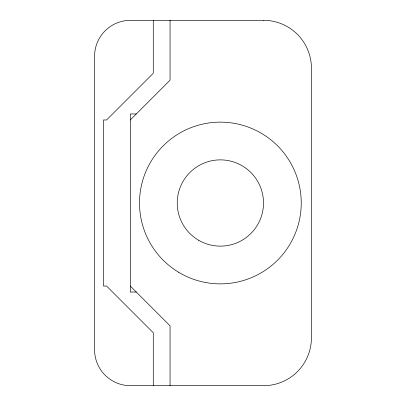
<?xml version="1.0" encoding="UTF-8"?>
<svg xmlns="http://www.w3.org/2000/svg" width="406" height="406" viewBox="0 0 406 406"><rect width="100%" height="100%" fill="white"/><g stroke="black" fill="none" stroke-linecap="round" stroke-linejoin="round"><path stroke-width="0.61" d="M130.311 119.943L170.053 80.2L170.053 20.3M136.299 113.954L130.311 113.954L130.311 292.046L136.299 292.046M130.311 286.057L170.053 325.8L170.053 385.7M153.28 20.3L153.28 73.253L106.56 119.978L103.464 119.978L103.464 286.022L106.56 286.022L153.28 332.747L153.28 385.7M263.499 20.3L130.519 20.3A35.941 35.941 0 0 0 94.578 56.241L94.578 349.759A35.941 35.941 0 0 0 130.519 385.7L263.499 385.7A47.923 47.923 0 0 0 311.422 337.777L311.422 68.223A47.923 47.923 0 0 0 263.499 20.3M198.808 240.352A43.127 43.127 0 0 0 263.499 203A43.127 43.127 0 0 0 198.808 165.648A43.127 43.127 0 0 0 198.808 240.352M178.599 272.243A80.865 80.865 0 0 0 301.222 204.553A80.865 80.865 0 0 0 181.294 132.204A80.865 80.865 0 0 0 178.599 272.243"/></g></svg>
